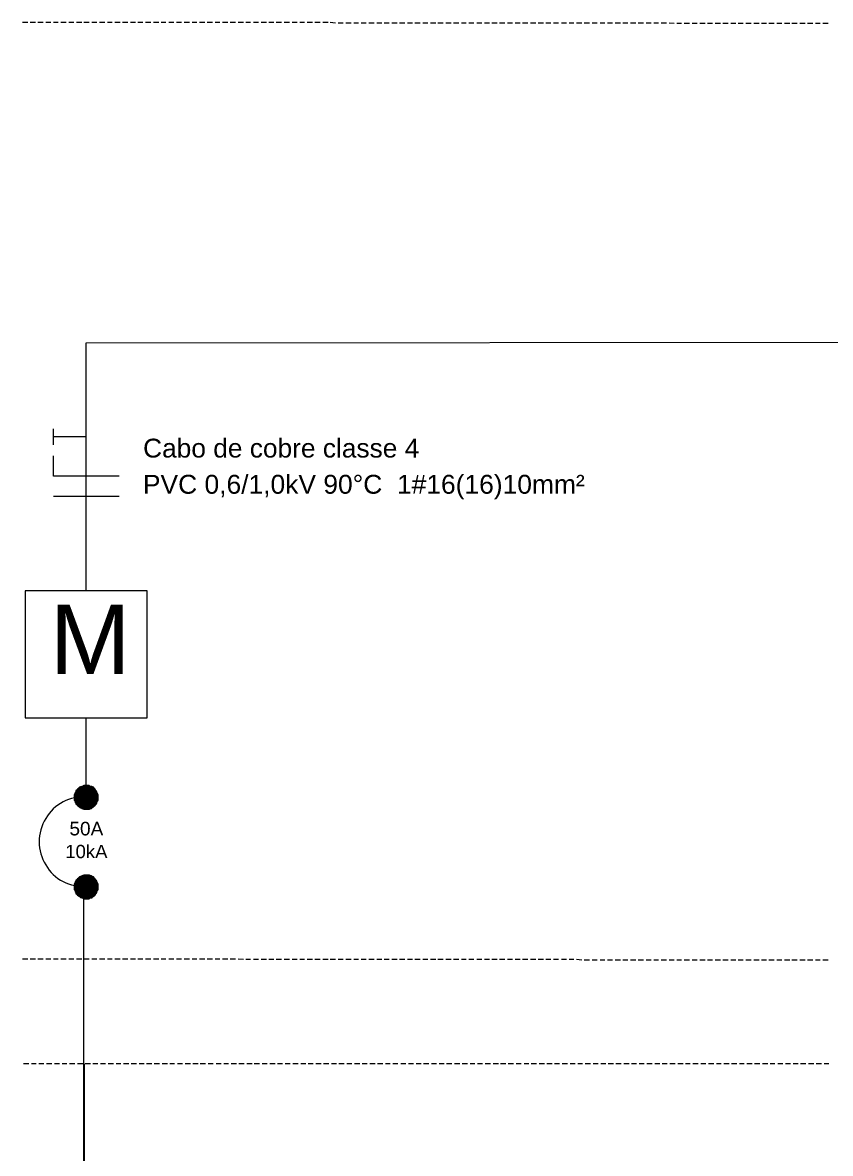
# Model space of a CAD drawing. Header units: millimetres. Extents: x 53 to 176, y -29 to 32.
# Drawn here: x 114.13 to 120.78, y 17.84 to 27.14 of the extents above; entities that cross this region are included whole.
import ezdxf

# ---------------------------------------------------------------- set-up
doc = ezdxf.new("R2010")
doc.units = ezdxf.units.MM
doc.layers.add('13 - Diagrama unifilar', color=7, linetype='Continuous', lineweight=30)
doc.styles.add('Arial0', font='arial.ttf', dxfattribs={"height": 3.14658})

msp = doc.modelspace()

# ---------------------------------------------------------------- hatches: boundary and pattern name
at = {"layer": '13 - Diagrama unifilar', "true_color": 0x000007}
h = msp.add_hatch(color=7, dxfattribs=at)
h.paths.add_polyline_path([(114.7075, 20.8503), (114.6111, 20.8503), (114.7144, 20.8475)])
h.paths.add_polyline_path([(114.6111, 20.8503), (114.7144, 20.8475), (114.6041, 20.8475)])
h = msp.add_hatch(color=7, dxfattribs=at)
h.paths.add_polyline_path([(114.7005, 20.8544), (114.6223, 20.8544), (114.7075, 20.8503)])
h.paths.add_polyline_path([(114.6223, 20.8544), (114.7075, 20.8503), (114.6111, 20.8503)])
h = msp.add_hatch(color=7, dxfattribs=at)
h.paths.add_polyline_path([(114.6893, 20.8572), (114.6292, 20.8572), (114.7005, 20.8544)])
h.paths.add_polyline_path([(114.6292, 20.8572), (114.7005, 20.8544), (114.6223, 20.8544)])
h = msp.add_hatch(color=7, dxfattribs=at)
h.paths.add_polyline_path([(114.6823, 20.8614), (114.639, 20.8614), (114.6893, 20.8572)])
h.paths.add_polyline_path([(114.639, 20.8614), (114.6893, 20.8572), (114.6292, 20.8572)])
for points in [[(114.6642, 20.8656), (114.6683, 20.8614), (114.646, 20.8614)], [(114.6642, 20.1281), (114.6683, 20.1253), (114.646, 20.1253)]]:
    msp.add_hatch(color=7, dxfattribs=at).paths.add_polyline_path(points)
h = msp.add_hatch(color=7, dxfattribs=at)
h.paths.add_polyline_path([(114.7508, 20.793), (114.5678, 20.793), (114.7535, 20.786)])
h.paths.add_polyline_path([(114.5678, 20.793), (114.7535, 20.786), (114.565, 20.786)])
h = msp.add_hatch(color=7, dxfattribs=at)
h.paths.add_polyline_path([(114.7535, 20.786), (114.565, 20.786), (114.7535, 20.7762)])
h.paths.add_polyline_path([(114.565, 20.786), (114.7535, 20.7762), (114.565, 20.7762)])
h = msp.add_hatch(color=7, dxfattribs=at)
h.paths.add_polyline_path([(114.7535, 20.7762), (114.565, 20.7762), (114.7535, 20.7678)])
h.paths.add_polyline_path([(114.565, 20.7762), (114.7535, 20.7678), (114.565, 20.7678)])
h = msp.add_hatch(color=7, dxfattribs=at)
h.paths.add_polyline_path([(114.7535, 20.7678), (114.565, 20.7678), (114.7535, 20.7581)])
h.paths.add_polyline_path([(114.565, 20.7678), (114.7535, 20.7581), (114.565, 20.7581)])
h = msp.add_hatch(color=7, dxfattribs=at)
h.paths.add_polyline_path([(114.7535, 20.7581), (114.565, 20.7581), (114.7535, 20.7469)])
h.paths.add_polyline_path([(114.565, 20.7581), (114.7535, 20.7469), (114.565, 20.7469)])
h = msp.add_hatch(color=7, dxfattribs=at)
h.paths.add_polyline_path([(114.7466, 20.8042), (114.572, 20.8042), (114.7508, 20.793)])
h.paths.add_polyline_path([(114.572, 20.8042), (114.7508, 20.793), (114.5678, 20.793)])
h = msp.add_hatch(color=7, dxfattribs=at)
h.paths.add_polyline_path([(114.7396, 20.8181), (114.579, 20.8181), (114.7438, 20.8111)])
h.paths.add_polyline_path([(114.579, 20.8181), (114.7438, 20.8111), (114.572, 20.8111)])
h = msp.add_hatch(color=7, dxfattribs=at)
h.paths.add_polyline_path([(114.7438, 20.8111), (114.572, 20.8111), (114.7466, 20.8042)])
h.paths.add_polyline_path([(114.572, 20.8111), (114.7466, 20.8042), (114.572, 20.8042)])
h = msp.add_hatch(color=7, dxfattribs=at)
h.paths.add_polyline_path([(114.7326, 20.8251), (114.5817, 20.8251), (114.7396, 20.8181)])
h.paths.add_polyline_path([(114.5817, 20.8251), (114.7396, 20.8181), (114.579, 20.8181)])
h = msp.add_hatch(color=7, dxfattribs=at)
h.paths.add_polyline_path([(114.7284, 20.8335), (114.5887, 20.8335), (114.7326, 20.8251)])
h.paths.add_polyline_path([(114.5887, 20.8335), (114.7326, 20.8251), (114.5817, 20.8251)])
h = msp.add_hatch(color=7, dxfattribs=at)
h.paths.add_polyline_path([(114.7214, 20.8405), (114.5971, 20.8405), (114.7284, 20.8335)])
h.paths.add_polyline_path([(114.5971, 20.8405), (114.7284, 20.8335), (114.5887, 20.8335)])
h = msp.add_hatch(color=7, dxfattribs=at)
h.paths.add_polyline_path([(114.7144, 20.8475), (114.6041, 20.8475), (114.7214, 20.8405)])
h.paths.add_polyline_path([(114.6041, 20.8475), (114.7214, 20.8405), (114.5971, 20.8405)])
h = msp.add_hatch(color=7, dxfattribs=at)
h.paths.add_polyline_path([(114.7535, 20.7469), (114.565, 20.7469), (114.7508, 20.7399)])
h.paths.add_polyline_path([(114.565, 20.7469), (114.7508, 20.7399), (114.5678, 20.7399)])
h = msp.add_hatch(color=7, dxfattribs=at)
h.paths.add_polyline_path([(114.7508, 20.7399), (114.5678, 20.7399), (114.7466, 20.7329)])
h.paths.add_polyline_path([(114.5678, 20.7399), (114.7466, 20.7329), (114.572, 20.7329)])
h = msp.add_hatch(color=7, dxfattribs=at)
h.paths.add_polyline_path([(114.7466, 20.7329), (114.572, 20.7329), (114.7438, 20.7217)])
h.paths.add_polyline_path([(114.572, 20.7329), (114.7438, 20.7217), (114.572, 20.7217)])
h = msp.add_hatch(color=7, dxfattribs=at)
h.paths.add_polyline_path([(114.7438, 20.7217), (114.572, 20.7217), (114.7396, 20.7148)])
h.paths.add_polyline_path([(114.572, 20.7217), (114.7396, 20.7148), (114.579, 20.7148)])
h = msp.add_hatch(color=7, dxfattribs=at)
h.paths.add_polyline_path([(114.7396, 20.7148), (114.579, 20.7148), (114.7326, 20.7078)])
h.paths.add_polyline_path([(114.579, 20.7148), (114.7326, 20.7078), (114.5817, 20.7078)])
h = msp.add_hatch(color=7, dxfattribs=at)
h.paths.add_polyline_path([(114.7326, 20.7078), (114.5817, 20.7078), (114.7284, 20.7008)])
h.paths.add_polyline_path([(114.5817, 20.7078), (114.7284, 20.7008), (114.5887, 20.7008)])
h = msp.add_hatch(color=7, dxfattribs=at)
h.paths.add_polyline_path([(114.7284, 20.7008), (114.5887, 20.7008), (114.7214, 20.6938)])
h.paths.add_polyline_path([(114.5887, 20.7008), (114.7214, 20.6938), (114.5971, 20.6938)])
h = msp.add_hatch(color=7, dxfattribs=at)
h.paths.add_polyline_path([(114.7214, 20.6938), (114.5971, 20.6938), (114.7144, 20.6896)])
h.paths.add_polyline_path([(114.5971, 20.6938), (114.7144, 20.6896), (114.6041, 20.6896)])
h = msp.add_hatch(color=7, dxfattribs=at)
h.paths.add_polyline_path([(114.7144, 20.6896), (114.6041, 20.6896), (114.7075, 20.6826)])
h.paths.add_polyline_path([(114.6041, 20.6896), (114.7075, 20.6826), (114.6111, 20.6826)])
h = msp.add_hatch(color=7, dxfattribs=at)
h.paths.add_polyline_path([(114.7075, 20.6826), (114.6111, 20.6826), (114.7005, 20.6784)])
h.paths.add_polyline_path([(114.6111, 20.6826), (114.7005, 20.6784), (114.6223, 20.6784)])
h = msp.add_hatch(color=7, dxfattribs=at)
h.paths.add_polyline_path([(114.7005, 20.6784), (114.6223, 20.6784), (114.6893, 20.6757)])
h.paths.add_polyline_path([(114.6223, 20.6784), (114.6893, 20.6757), (114.6292, 20.6757)])
h = msp.add_hatch(color=7, dxfattribs=at)
h.paths.add_polyline_path([(114.6893, 20.6757), (114.6292, 20.6757), (114.6823, 20.6715)])
h.paths.add_polyline_path([(114.6292, 20.6757), (114.6823, 20.6715), (114.639, 20.6715)])
h = msp.add_hatch(color=7, dxfattribs=at)
h.paths.add_polyline_path([(114.7144, 20.11), (114.6041, 20.11), (114.7214, 20.103)])
h.paths.add_polyline_path([(114.6041, 20.11), (114.7214, 20.103), (114.5971, 20.103)])
h = msp.add_hatch(color=7, dxfattribs=at)
h.paths.add_polyline_path([(114.7075, 20.1142), (114.6111, 20.1142), (114.7144, 20.11)])
h.paths.add_polyline_path([(114.6111, 20.1142), (114.7144, 20.11), (114.6041, 20.11)])
h = msp.add_hatch(color=7, dxfattribs=at)
h.paths.add_polyline_path([(114.7005, 20.1183), (114.6223, 20.1183), (114.7075, 20.1142)])
h.paths.add_polyline_path([(114.6223, 20.1183), (114.7075, 20.1142), (114.6111, 20.1142)])
h = msp.add_hatch(color=7, dxfattribs=at)
h.paths.add_polyline_path([(114.6893, 20.1211), (114.6292, 20.1211), (114.7005, 20.1183)])
h.paths.add_polyline_path([(114.6292, 20.1211), (114.7005, 20.1183), (114.6223, 20.1183)])
h = msp.add_hatch(color=7, dxfattribs=at)
h.paths.add_polyline_path([(114.6823, 20.1253), (114.639, 20.1253), (114.6893, 20.1211)])
h.paths.add_polyline_path([(114.639, 20.1253), (114.6893, 20.1211), (114.6292, 20.1211)])
h = msp.add_hatch(color=7, dxfattribs=at)
h.paths.add_polyline_path([(114.7508, 20.0569), (114.5678, 20.0569), (114.7535, 20.0499)])
h.paths.add_polyline_path([(114.5678, 20.0569), (114.7535, 20.0499), (114.565, 20.0499)])
h = msp.add_hatch(color=7, dxfattribs=at)
h.paths.add_polyline_path([(114.7535, 20.0499), (114.565, 20.0499), (114.7535, 20.0387)])
h.paths.add_polyline_path([(114.565, 20.0499), (114.7535, 20.0387), (114.565, 20.0387)])
h = msp.add_hatch(color=7, dxfattribs=at)
h.paths.add_polyline_path([(114.7535, 20.0387), (114.565, 20.0387), (114.7535, 20.0317)])
h.paths.add_polyline_path([(114.565, 20.0387), (114.7535, 20.0317), (114.565, 20.0317)])
h = msp.add_hatch(color=7, dxfattribs=at)
h.paths.add_polyline_path([(114.7535, 20.0317), (114.565, 20.0317), (114.7535, 20.0206)])
h.paths.add_polyline_path([(114.565, 20.0317), (114.7535, 20.0206), (114.565, 20.0206)])
h = msp.add_hatch(color=7, dxfattribs=at)
h.paths.add_polyline_path([(114.7535, 20.0206), (114.565, 20.0206), (114.7535, 20.0108)])
h.paths.add_polyline_path([(114.565, 20.0206), (114.7535, 20.0108), (114.565, 20.0108)])
h = msp.add_hatch(color=7, dxfattribs=at)
h.paths.add_polyline_path([(114.7535, 20.0108), (114.565, 20.0108), (114.7508, 20.0038)])
h.paths.add_polyline_path([(114.565, 20.0108), (114.7508, 20.0038), (114.5678, 20.0038)])
h = msp.add_hatch(color=7, dxfattribs=at)
h.paths.add_polyline_path([(114.7466, 20.0681), (114.572, 20.0681), (114.7508, 20.0569)])
h.paths.add_polyline_path([(114.572, 20.0681), (114.7508, 20.0569), (114.5678, 20.0569)])
h = msp.add_hatch(color=7, dxfattribs=at)
h.paths.add_polyline_path([(114.7396, 20.082), (114.579, 20.082), (114.7438, 20.075)])
h.paths.add_polyline_path([(114.579, 20.082), (114.7438, 20.075), (114.572, 20.075)])
h = msp.add_hatch(color=7, dxfattribs=at)
h.paths.add_polyline_path([(114.7438, 20.075), (114.572, 20.075), (114.7466, 20.0681)])
h.paths.add_polyline_path([(114.572, 20.075), (114.7466, 20.0681), (114.572, 20.0681)])
h = msp.add_hatch(color=7, dxfattribs=at)
h.paths.add_polyline_path([(114.7326, 20.089), (114.5817, 20.089), (114.7396, 20.082)])
h.paths.add_polyline_path([(114.5817, 20.089), (114.7396, 20.082), (114.579, 20.082)])
h = msp.add_hatch(color=7, dxfattribs=at)
h.paths.add_polyline_path([(114.7284, 20.096), (114.5887, 20.096), (114.7326, 20.089)])
h.paths.add_polyline_path([(114.5887, 20.096), (114.7326, 20.089), (114.5817, 20.089)])
h = msp.add_hatch(color=7, dxfattribs=at)
h.paths.add_polyline_path([(114.7214, 20.103), (114.5971, 20.103), (114.7284, 20.096)])
h.paths.add_polyline_path([(114.5971, 20.103), (114.7284, 20.096), (114.5887, 20.096)])
h = msp.add_hatch(color=7, dxfattribs=at)
h.paths.add_polyline_path([(114.7508, 20.0038), (114.5678, 20.0038), (114.7466, 19.9968)])
h.paths.add_polyline_path([(114.5678, 20.0038), (114.7466, 19.9968), (114.572, 19.9968)])
h = msp.add_hatch(color=7, dxfattribs=at)
h.paths.add_polyline_path([(114.7466, 19.9968), (114.572, 19.9968), (114.7438, 19.9857)])
h.paths.add_polyline_path([(114.572, 19.9968), (114.7438, 19.9857), (114.572, 19.9857)])
h = msp.add_hatch(color=7, dxfattribs=at)
h.paths.add_polyline_path([(114.7438, 19.9857), (114.572, 19.9857), (114.7396, 19.9787)])
h.paths.add_polyline_path([(114.572, 19.9857), (114.7396, 19.9787), (114.579, 19.9787)])
h = msp.add_hatch(color=7, dxfattribs=at)
h.paths.add_polyline_path([(114.7396, 19.9787), (114.579, 19.9787), (114.7326, 19.9717)])
h.paths.add_polyline_path([(114.579, 19.9787), (114.7326, 19.9717), (114.5817, 19.9717)])
h = msp.add_hatch(color=7, dxfattribs=at)
h.paths.add_polyline_path([(114.7326, 19.9717), (114.5817, 19.9717), (114.7284, 19.9633)])
h.paths.add_polyline_path([(114.5817, 19.9717), (114.7284, 19.9633), (114.5887, 19.9633)])
h = msp.add_hatch(color=7, dxfattribs=at)
h.paths.add_polyline_path([(114.7284, 19.9633), (114.5887, 19.9633), (114.7214, 19.9563)])
h.paths.add_polyline_path([(114.5887, 19.9633), (114.7214, 19.9563), (114.5971, 19.9563)])
h = msp.add_hatch(color=7, dxfattribs=at)
h.paths.add_polyline_path([(114.7214, 19.9563), (114.5971, 19.9563), (114.7144, 19.9535)])
h.paths.add_polyline_path([(114.5971, 19.9563), (114.7144, 19.9535), (114.6041, 19.9535)])
h = msp.add_hatch(color=7, dxfattribs=at)
h.paths.add_polyline_path([(114.7144, 19.9535), (114.6041, 19.9535), (114.7075, 19.9465)])
h.paths.add_polyline_path([(114.6041, 19.9535), (114.7075, 19.9465), (114.6111, 19.9465)])
h = msp.add_hatch(color=7, dxfattribs=at)
h.paths.add_polyline_path([(114.7075, 19.9465), (114.6111, 19.9465), (114.7005, 19.9424)])
h.paths.add_polyline_path([(114.6111, 19.9465), (114.7005, 19.9424), (114.6223, 19.9424)])
h = msp.add_hatch(color=7, dxfattribs=at)
h.paths.add_polyline_path([(114.7005, 19.9424), (114.6223, 19.9424), (114.6893, 19.9396)])
h.paths.add_polyline_path([(114.6223, 19.9424), (114.6893, 19.9396), (114.6292, 19.9396)])
h = msp.add_hatch(color=7, dxfattribs=at)
h.paths.add_polyline_path([(114.6893, 19.9396), (114.6292, 19.9396), (114.6823, 19.9354)])
h.paths.add_polyline_path([(114.6292, 19.9396), (114.6823, 19.9354), (114.639, 19.9354)])

# ---------------------------------------------------------------- linework, layer by layer
at = {"layer": '13 - Diagrama unifilar', "color": 6, "linetype": 'Continuous', "lineweight": 20, "true_color": 0x000006}
for points in [[(114.1781, 27.144), (114.1348, 27.144), (114.1348, 27.144)], [(114.2395, 27.144), (114.1962, 27.144), (114.1962, 27.144)], [(114.3038, 27.144), (114.2605, 27.144), (114.2605, 27.144)], [(114.368, 27.144), (114.3247, 27.144), (114.3247, 27.144)], [(114.4281, 27.144), (114.389, 27.144), (114.389, 27.144)], [(114.4924, 27.144), (114.4505, 27.144), (114.4505, 27.144)], [(114.5566, 27.144), (114.5147, 27.144), (114.5147, 27.144)], [(114.6223, 27.144), (114.579, 27.144), (114.579, 27.144)], [(114.6823, 27.144), (114.639, 27.144), (114.639, 27.144)], [(114.7466, 27.144), (114.7033, 27.144), (114.7033, 27.144)], [(114.8108, 27.144), (114.7675, 27.144), (114.7675, 27.144)], [(114.8723, 27.144), (114.8332, 27.144), (114.8332, 27.144)], [(114.9365, 27.144), (114.8932, 27.144), (114.8932, 27.144)], [(115.0008, 27.144), (114.9575, 27.144), (114.9575, 27.144)], [(115.065, 27.144), (115.0217, 27.144), (115.0217, 27.144)], [(115.1251, 27.144), (115.0832, 27.144), (115.0832, 27.144)], [(115.1907, 27.144), (115.1474, 27.144), (115.1474, 27.144)], [(115.255, 27.144), (115.2117, 27.144), (115.2117, 27.144)], [(115.315, 27.144), (115.2759, 27.144), (115.2759, 27.144)], [(115.3793, 27.144), (115.3374, 27.144), (115.3374, 27.144)], [(115.4435, 27.144), (115.4016, 27.144), (115.4016, 27.144)], [(115.5078, 27.144), (115.4659, 27.144), (115.4659, 27.144)], [(115.5693, 27.144), (115.5301, 27.144), (115.5301, 27.144)], [(115.6335, 27.144), (115.5902, 27.144), (115.5902, 27.144)], [(115.6978, 27.144), (115.6545, 27.144), (115.6545, 27.144)], [(115.7592, 27.144), (115.7187, 27.144), (115.7187, 27.144)], [(115.8235, 27.144), (115.7802, 27.144), (115.7802, 27.144)], [(115.8877, 27.144), (115.8444, 27.144), (115.8444, 27.144)], [(115.952, 27.144), (115.9087, 27.144), (115.9087, 27.144)], [(116.012, 27.144), (115.9729, 27.144), (115.9729, 27.144)], [(116.0763, 27.144), (116.0344, 27.144), (116.0344, 27.144)], [(116.1419, 27.144), (116.0986, 27.144), (116.0986, 27.144)], [(116.202, 27.144), (116.1629, 27.144), (116.1629, 27.144)], [(116.2662, 27.144), (116.2229, 27.144), (116.2229, 27.144)], [(116.3305, 27.144), (116.2872, 27.144), (116.2872, 27.144)], [(116.3947, 27.144), (116.3528, 27.144), (116.3528, 27.144)], [(116.4562, 27.144), (116.4171, 27.144), (116.4171, 27.144)], [(116.5204, 27.144), (116.4771, 27.144), (116.4771, 27.144)], [(116.5847, 27.144), (116.5414, 27.144), (116.5414, 27.144)], [(116.6489, 27.144), (116.6057, 27.144), (116.6057, 27.144)], [(116.7104, 27.1399), (116.6671, 27.144), (116.6671, 27.144)], [(116.7747, 27.1399), (116.7314, 27.1399), (116.7314, 27.1399)], [(116.8389, 27.1399), (116.7956, 27.1399), (116.7956, 27.1399)], [(116.899, 27.1399), (116.8599, 27.1399), (116.8599, 27.1399)], [(116.9632, 27.1399), (116.9213, 27.1399), (116.9213, 27.1399)], [(117.0275, 27.1399), (116.9856, 27.1399), (116.9856, 27.1399)], [(117.0917, 27.1399), (117.0498, 27.1399), (117.0498, 27.1399)], [(117.1532, 27.1399), (117.1099, 27.1399), (117.1099, 27.1399)], [(117.2174, 27.1399), (117.1741, 27.1399), (117.1741, 27.1399)], [(117.2817, 27.1399), (117.2384, 27.1399), (117.2384, 27.1399)], [(117.3431, 27.1399), (117.304, 27.1399), (117.304, 27.1399)], [(117.4074, 27.1399), (117.3641, 27.1399), (117.3641, 27.1399)], [(117.4716, 27.1399), (117.4283, 27.1399), (117.4283, 27.1399)], [(117.5359, 27.1399), (117.4926, 27.1399), (117.4926, 27.1399)], [(117.596, 27.1399), (117.554, 27.1399), (117.554, 27.1399)], [(117.6616, 27.1399), (117.6183, 27.1399), (117.6183, 27.1399)], [(117.7259, 27.1399), (117.6826, 27.1399), (117.6826, 27.1399)], [(117.7859, 27.1399), (117.7468, 27.1399), (117.7468, 27.1399)], [(117.8502, 27.1399), (117.8069, 27.1399), (117.8069, 27.1399)], [(117.9144, 27.1399), (117.8725, 27.1399), (117.8725, 27.1399)], [(117.9787, 27.1399), (117.9368, 27.1399), (117.9368, 27.1399)], [(118.0401, 27.1399), (117.9968, 27.1399), (117.9968, 27.1399)], [(118.1044, 27.1399), (118.0611, 27.1399), (118.0611, 27.1399)], [(118.1686, 27.1399), (118.1253, 27.1399), (118.1253, 27.1399)], [(118.2301, 27.1399), (118.1896, 27.1399), (118.1896, 27.1399)], [(118.2943, 27.1399), (118.251, 27.1399), (118.251, 27.1399)], [(118.3586, 27.1399), (118.3153, 27.1399), (118.3153, 27.1399)], [(118.4228, 27.1399), (118.3795, 27.1399), (118.3795, 27.1399)], [(118.4829, 27.1399), (118.441, 27.1399), (118.441, 27.1399)], [(118.5471, 27.1399), (118.5052, 27.1399), (118.5052, 27.1399)], [(118.6114, 27.1399), (118.5695, 27.1399), (118.5695, 27.1399)], [(118.6729, 27.1399), (118.6337, 27.1399), (118.6337, 27.1399)], [(118.7371, 27.1399), (118.6938, 27.1399), (118.6938, 27.1399)], [(118.8014, 27.1399), (118.7581, 27.1399), (118.7581, 27.1399)], [(118.8656, 27.1399), (118.8237, 27.1399), (118.8237, 27.1399)], [(118.9271, 27.1399), (118.888, 27.1399), (118.888, 27.1399)], [(118.9913, 27.1399), (118.948, 27.1399), (118.948, 27.1399)], [(119.0556, 27.1399), (119.0123, 27.1399), (119.0123, 27.1399)], [(119.1156, 27.1399), (119.0765, 27.1399), (119.0765, 27.1399)], [(119.1813, 27.1399), (119.138, 27.1399), (119.138, 27.1399)], [(119.2455, 27.1399), (119.2022, 27.1399), (119.2022, 27.1399)], [(119.3098, 27.1399), (119.2665, 27.1399), (119.2665, 27.1399)], [(119.3698, 27.1399), (119.3307, 27.1399), (119.3307, 27.1399)], [(119.4341, 27.1399), (119.3922, 27.1399), (119.3922, 27.1399)], [(119.4983, 27.1371), (119.4564, 27.1399), (119.4564, 27.1399)], [(119.5598, 27.1371), (119.5207, 27.1371), (119.5207, 27.1371)], [(119.624, 27.1371), (119.5807, 27.1371), (119.5807, 27.1371)], [(119.6883, 27.1371), (119.645, 27.1371), (119.645, 27.1371)], [(119.7525, 27.1371), (119.7092, 27.1371), (119.7092, 27.1371)], [(119.814, 27.1371), (119.7735, 27.1371), (119.7735, 27.1371)], [(119.8783, 27.1371), (119.835, 27.1371), (119.835, 27.1371)], [(119.9425, 27.1371), (119.8992, 27.1371), (119.8992, 27.1371)], [(120.0068, 27.1371), (119.9635, 27.1371), (119.9635, 27.1371)], [(120.0668, 27.1371), (120.0249, 27.1371), (120.0249, 27.1371)], [(120.1311, 27.1371), (120.0892, 27.1371), (120.0892, 27.1371)], [(120.1967, 27.1371), (120.1534, 27.1371), (120.1534, 27.1371)], [(120.2568, 27.1371), (120.2177, 27.1371), (120.2177, 27.1371)], [(120.321, 27.1371), (120.2777, 27.1371), (120.2777, 27.1371)], [(120.3853, 27.1371), (120.3434, 27.1371), (120.3434, 27.1371)], [(120.4495, 27.1371), (120.4076, 27.1371), (120.4076, 27.1371)], [(120.511, 27.1371), (120.4677, 27.1371), (120.4677, 27.1371)], [(120.5752, 27.1371), (120.5319, 27.1371), (120.5319, 27.1371)], [(120.6395, 27.1371), (120.5962, 27.1371), (120.5962, 27.1371)], [(120.7009, 27.1371), (120.6604, 27.1371), (120.6604, 27.1371)], [(120.7652, 27.1371), (120.7219, 27.1371), (120.7219, 27.1371)], [(114.1348, 19.4381), (114.1781, 19.4381), (114.1781, 19.4381)], [(114.1962, 19.4381), (114.2395, 19.4381), (114.2395, 19.4381)], [(114.2605, 19.4381), (114.3038, 19.4381), (114.3038, 19.4381)], [(114.3247, 19.4381), (114.368, 19.4381), (114.368, 19.4381)], [(114.389, 19.4381), (114.4281, 19.4381), (114.4281, 19.4381)], [(114.4505, 19.4381), (114.4924, 19.4381), (114.4924, 19.4381)], [(114.5147, 19.4381), (114.5566, 19.4381), (114.5566, 19.4381)], [(114.579, 19.4381), (114.6223, 19.4381), (114.6223, 19.4381)], [(114.639, 19.4381), (114.6823, 19.4381), (114.6823, 19.4381)], [(114.7033, 19.4381), (114.7466, 19.4381), (114.7466, 19.4381)], [(114.7675, 19.4381), (114.8108, 19.4381), (114.8108, 19.4381)], [(114.8332, 19.4381), (114.8723, 19.4381), (114.8723, 19.4381)], [(114.8932, 19.4381), (114.9365, 19.4381), (114.9365, 19.4381)], [(114.9575, 19.4381), (115.0008, 19.4381), (115.0008, 19.4381)], [(115.0217, 19.4381), (115.065, 19.4381), (115.065, 19.4381)], [(115.0832, 19.4381), (115.1251, 19.4381), (115.1251, 19.4381)], [(115.1474, 19.4381), (115.1907, 19.4381), (115.1907, 19.4381)], [(115.2117, 19.4381), (115.255, 19.4381), (115.255, 19.4381)], [(115.2759, 19.4381), (115.315, 19.4381), (115.315, 19.4381)], [(115.3374, 19.4381), (115.3793, 19.4381), (115.3793, 19.4381)], [(115.4016, 19.4381), (115.4435, 19.4381), (115.4435, 19.4381)], [(115.4659, 19.4381), (115.5078, 19.4381), (115.5078, 19.4381)], [(115.5301, 19.4381), (115.5693, 19.4381), (115.5693, 19.4381)], [(115.5902, 19.4381), (115.6335, 19.4381), (115.6335, 19.4381)], [(115.6545, 19.4381), (115.6978, 19.4381), (115.6978, 19.4381)], [(115.7187, 19.4381), (115.7592, 19.4381), (115.7592, 19.4381)], [(115.7802, 19.4381), (115.8235, 19.4381), (115.8235, 19.4381)], [(115.8444, 19.4381), (115.8877, 19.4381), (115.8877, 19.4381)], [(115.9087, 19.4381), (115.952, 19.4353), (115.952, 19.4353)], [(115.9729, 19.4353), (116.012, 19.4353), (116.012, 19.4353)], [(116.0344, 19.4353), (116.0763, 19.4353), (116.0763, 19.4353)], [(116.0986, 19.4353), (116.1419, 19.4353), (116.1419, 19.4353)], [(116.1629, 19.4353), (116.202, 19.4353), (116.202, 19.4353)], [(116.2229, 19.4353), (116.2662, 19.4353), (116.2662, 19.4353)], [(116.2872, 19.4353), (116.3305, 19.4353), (116.3305, 19.4353)], [(116.3528, 19.4353), (116.3947, 19.4353), (116.3947, 19.4353)], [(116.4171, 19.4353), (116.4562, 19.4353), (116.4562, 19.4353)], [(116.4771, 19.4353), (116.5204, 19.4353), (116.5204, 19.4353)], [(116.5414, 19.4353), (116.5847, 19.4353), (116.5847, 19.4353)], [(116.6057, 19.4353), (116.6489, 19.4353), (116.6489, 19.4353)], [(116.6671, 19.4353), (116.7104, 19.4353), (116.7104, 19.4353)], [(116.7314, 19.4353), (116.7747, 19.4353), (116.7747, 19.4353)], [(116.7956, 19.4353), (116.8389, 19.4353), (116.8389, 19.4353)], [(116.8599, 19.4353), (116.899, 19.4353), (116.899, 19.4353)], [(116.9213, 19.4353), (116.9632, 19.4353), (116.9632, 19.4353)], [(116.9856, 19.4353), (117.0275, 19.4353), (117.0275, 19.4353)], [(117.0498, 19.4353), (117.0917, 19.4353), (117.0917, 19.4353)], [(117.1099, 19.4353), (117.1532, 19.4353), (117.1532, 19.4353)], [(117.1741, 19.4353), (117.2174, 19.4353), (117.2174, 19.4353)], [(117.2384, 19.4353), (117.2817, 19.4353), (117.2817, 19.4353)], [(117.304, 19.4353), (117.3431, 19.4353), (117.3431, 19.4353)], [(117.3641, 19.4353), (117.4074, 19.4353), (117.4074, 19.4353)], [(117.4283, 19.4353), (117.4716, 19.4353), (117.4716, 19.4353)], [(117.4926, 19.4353), (117.5359, 19.4353), (117.5359, 19.4353)], [(117.554, 19.4353), (117.596, 19.4353), (117.596, 19.4353)], [(117.6183, 19.4353), (117.6616, 19.4353), (117.6616, 19.4353)], [(117.6826, 19.4353), (117.7259, 19.4353), (117.7259, 19.4353)], [(117.7468, 19.4353), (117.7859, 19.4353), (117.7859, 19.4353)], [(117.8069, 19.4353), (117.8502, 19.4353), (117.8502, 19.4353)], [(117.8725, 19.4353), (117.9144, 19.4353), (117.9144, 19.4353)], [(117.9368, 19.4353), (117.9787, 19.4353), (117.9787, 19.4353)], [(117.9968, 19.4353), (118.0401, 19.4353), (118.0401, 19.4353)], [(118.0611, 19.4353), (118.1044, 19.4353), (118.1044, 19.4353)], [(118.1253, 19.4353), (118.1686, 19.4353), (118.1686, 19.4353)], [(118.1896, 19.4353), (118.2301, 19.4353), (118.2301, 19.4353)], [(118.251, 19.4353), (118.2943, 19.4353), (118.2943, 19.4353)], [(118.3153, 19.4353), (118.3586, 19.4353), (118.3586, 19.4353)], [(118.3795, 19.4353), (118.4228, 19.4353), (118.4228, 19.4353)], [(118.441, 19.4353), (118.4829, 19.4353), (118.4829, 19.4353)], [(118.5052, 19.4353), (118.5471, 19.4353), (118.5471, 19.4353)], [(118.5695, 19.4353), (118.6114, 19.4353), (118.6114, 19.4353)], [(118.6337, 19.4353), (118.6729, 19.4353), (118.6729, 19.4353)], [(118.6938, 19.4353), (118.7371, 19.4311), (118.7371, 19.4311)], [(118.7581, 19.4311), (118.8014, 19.4311), (118.8014, 19.4311)], [(118.8237, 19.4311), (118.8656, 19.4311), (118.8656, 19.4311)], [(118.888, 19.4311), (118.9271, 19.4311), (118.9271, 19.4311)], [(118.948, 19.4311), (118.9913, 19.4311), (118.9913, 19.4311)], [(119.0123, 19.4311), (119.0556, 19.4311), (119.0556, 19.4311)], [(119.0765, 19.4311), (119.1156, 19.4311), (119.1156, 19.4311)], [(119.138, 19.4311), (119.1813, 19.4311), (119.1813, 19.4311)], [(119.2022, 19.4311), (119.2455, 19.4311), (119.2455, 19.4311)], [(119.2665, 19.4311), (119.3098, 19.4311), (119.3098, 19.4311)], [(119.3307, 19.4311), (119.3698, 19.4311), (119.3698, 19.4311)], [(119.3922, 19.4311), (119.4341, 19.4311), (119.4341, 19.4311)], [(119.4564, 19.4311), (119.4983, 19.4311), (119.4983, 19.4311)], [(119.5207, 19.4311), (119.5598, 19.4311), (119.5598, 19.4311)], [(119.5807, 19.4311), (119.624, 19.4311), (119.624, 19.4311)], [(119.645, 19.4311), (119.6883, 19.4311), (119.6883, 19.4311)], [(119.7092, 19.4311), (119.7525, 19.4311), (119.7525, 19.4311)], [(119.7735, 19.4311), (119.814, 19.4311), (119.814, 19.4311)], [(119.835, 19.4311), (119.8783, 19.4311), (119.8783, 19.4311)], [(119.8992, 19.4311), (119.9425, 19.4311), (119.9425, 19.4311)], [(119.9635, 19.4311), (120.0068, 19.4311), (120.0068, 19.4311)], [(120.0249, 19.4311), (120.0668, 19.4311), (120.0668, 19.4311)], [(120.0892, 19.4311), (120.1311, 19.4311), (120.1311, 19.4311)], [(120.1534, 19.4311), (120.1967, 19.4311), (120.1967, 19.4311)], [(120.2177, 19.4311), (120.2568, 19.4311), (120.2568, 19.4311)], [(120.2777, 19.4311), (120.321, 19.4311), (120.321, 19.4311)], [(120.3434, 19.4311), (120.3853, 19.4311), (120.3853, 19.4311)], [(120.4076, 19.4311), (120.4495, 19.4311), (120.4495, 19.4311)], [(120.4677, 19.4311), (120.511, 19.4311), (120.511, 19.4311)], [(120.5319, 19.4311), (120.5752, 19.4311), (120.5752, 19.4311)], [(120.5962, 19.4311), (120.6395, 19.4311), (120.6395, 19.4311)], [(120.6604, 19.4311), (120.7009, 19.4311), (120.7009, 19.4311)], [(120.7219, 19.4311), (120.7652, 19.4311), (120.7652, 19.4311)], [(114.1851, 18.5735), (114.1418, 18.5735), (114.1418, 18.5735)], [(114.2465, 18.5735), (114.2074, 18.5735), (114.2074, 18.5735)], [(114.3108, 18.5735), (114.2675, 18.5735), (114.2675, 18.5735)], [(114.375, 18.5735), (114.3317, 18.5735), (114.3317, 18.5735)], [(114.4393, 18.5735), (114.396, 18.5735), (114.396, 18.5735)], [(114.4993, 18.5735), (114.4602, 18.5735), (114.4602, 18.5735)], [(114.565, 18.5735), (114.5217, 18.5735), (114.5217, 18.5735)], [(114.6292, 18.5735), (114.5859, 18.5735), (114.5859, 18.5735)], [(114.6935, 18.5735), (114.6502, 18.5735), (114.6502, 18.5735)], [(114.7535, 18.5735), (114.7116, 18.5735), (114.7116, 18.5735)], [(114.8178, 18.5735), (114.7759, 18.5735), (114.7759, 18.5735)], [(114.882, 18.5735), (114.8401, 18.5735), (114.8401, 18.5735)], [(114.9435, 18.5735), (114.9044, 18.5735), (114.9044, 18.5735)], [(115.0078, 18.5735), (114.9645, 18.5735), (114.9645, 18.5735)], [(115.072, 18.5735), (115.0287, 18.5735), (115.0287, 18.5735)], [(115.1363, 18.5735), (115.093, 18.5735), (115.093, 18.5735)], [(115.1977, 18.5735), (115.1544, 18.5735), (115.1544, 18.5735)], [(115.262, 18.5735), (115.2187, 18.5735), (115.2187, 18.5735)], [(115.3262, 18.5735), (115.2829, 18.5735), (115.2829, 18.5735)], [(115.3863, 18.5735), (115.3472, 18.5735), (115.3472, 18.5735)], [(115.4505, 18.5735), (115.4086, 18.5735), (115.4086, 18.5735)], [(115.5162, 18.5735), (115.4729, 18.5735), (115.4729, 18.5735)], [(115.5804, 18.5735), (115.5371, 18.5735), (115.5371, 18.5735)], [(115.6405, 18.5735), (115.5972, 18.5735), (115.5972, 18.5735)], [(115.7047, 18.5735), (115.6614, 18.5735), (115.6614, 18.5735)], [(115.769, 18.5735), (115.7271, 18.5735), (115.7271, 18.5735)], [(115.8304, 18.5735), (115.7913, 18.5735), (115.7913, 18.5735)], [(115.8947, 18.5735), (115.8514, 18.5735), (115.8514, 18.5735)], [(115.959, 18.5735), (115.9157, 18.5735), (115.9157, 18.5735)], [(116.0232, 18.5735), (115.9799, 18.5735), (115.9799, 18.5735)], [(116.0847, 18.5735), (116.0414, 18.5735), (116.0414, 18.5735)], [(116.1489, 18.5735), (116.1056, 18.5735), (116.1056, 18.5735)], [(116.2132, 18.5735), (116.1699, 18.5735), (116.1699, 18.5735)], [(116.2732, 18.5735), (116.2341, 18.5735), (116.2341, 18.5735)], [(116.3375, 18.5735), (116.2956, 18.5735), (116.2956, 18.5735)], [(116.4017, 18.5735), (116.3598, 18.5735), (116.3598, 18.5735)], [(116.466, 18.5735), (116.4241, 18.5735), (116.4241, 18.5735)], [(116.5274, 18.5735), (116.4841, 18.5735), (116.4841, 18.5735)], [(116.5917, 18.5735), (116.5484, 18.5735), (116.5484, 18.5735)], [(116.6559, 18.5735), (116.6126, 18.5735), (116.6126, 18.5735)], [(116.7174, 18.5735), (116.6783, 18.5735), (116.6783, 18.5735)], [(116.7816, 18.5735), (116.7383, 18.5735), (116.7383, 18.5735)], [(116.8459, 18.5735), (116.8026, 18.5735), (116.8026, 18.5735)], [(116.9101, 18.5735), (116.8668, 18.5735), (116.8668, 18.5735)], [(116.9702, 18.5735), (116.9311, 18.5735), (116.9311, 18.5735)], [(117.0359, 18.5735), (116.9926, 18.5735), (116.9926, 18.5735)], [(117.1001, 18.5735), (117.0568, 18.5735), (117.0568, 18.5735)], [(117.1602, 18.5735), (117.1211, 18.5735), (117.1211, 18.5735)], [(117.2244, 18.5735), (117.1811, 18.5735), (117.1811, 18.5735)], [(117.2887, 18.5735), (117.2468, 18.5735), (117.2468, 18.5735)], [(117.3529, 18.5735), (117.311, 18.5735), (117.311, 18.5735)], [(117.4144, 18.5735), (117.3753, 18.5735), (117.3753, 18.5735)], [(117.4786, 18.5735), (117.4353, 18.5735), (117.4353, 18.5735)], [(117.5429, 18.5735), (117.4996, 18.5735), (117.4996, 18.5735)], [(117.6043, 18.5735), (117.5638, 18.5735), (117.5638, 18.5735)], [(117.6686, 18.5735), (117.6253, 18.5735), (117.6253, 18.5735)], [(117.7328, 18.5735), (117.6895, 18.5735), (117.6895, 18.5735)], [(117.7971, 18.5735), (117.7538, 18.5735), (117.7538, 18.5735)], [(117.8571, 18.5735), (117.818, 18.5735), (117.818, 18.5735)], [(117.9214, 18.5735), (117.8795, 18.5735), (117.8795, 18.5735)], [(117.9856, 18.5735), (117.9437, 18.5735), (117.9437, 18.5735)], [(118.0513, 18.5735), (118.008, 18.5735), (118.008, 18.5735)], [(118.1114, 18.5735), (118.0681, 18.5735), (118.0681, 18.5735)], [(118.1756, 18.5735), (118.1323, 18.5735), (118.1323, 18.5735)], [(118.2399, 18.5735), (118.198, 18.5735), (118.198, 18.5735)], [(118.3013, 18.5735), (118.2622, 18.5735), (118.2622, 18.5735)], [(118.3656, 18.5735), (118.3223, 18.5735), (118.3223, 18.5735)], [(118.4298, 18.5735), (118.3865, 18.5735), (118.3865, 18.5735)], [(118.4941, 18.5735), (118.4508, 18.5735), (118.4508, 18.5735)], [(118.5555, 18.5735), (118.5122, 18.5735), (118.5122, 18.5735)], [(118.6198, 18.5735), (118.5765, 18.5735), (118.5765, 18.5735)], [(118.684, 18.5735), (118.6407, 18.5735), (118.6407, 18.5735)], [(118.7441, 18.5735), (118.705, 18.5735), (118.705, 18.5735)], [(118.8083, 18.5735), (118.7664, 18.5735), (118.7664, 18.5735)], [(118.8726, 18.5735), (118.8307, 18.5735), (118.8307, 18.5735)], [(118.9368, 18.5735), (118.8949, 18.5735), (118.8949, 18.5735)], [(118.9983, 18.5735), (118.955, 18.5735), (118.955, 18.5735)], [(119.0625, 18.5735), (119.0192, 18.5735), (119.0192, 18.5735)], [(119.1268, 18.5735), (119.0835, 18.5735), (119.0835, 18.5735)], [(119.1883, 18.5735), (119.1478, 18.5735), (119.1478, 18.5735)], [(119.2525, 18.5735), (119.2092, 18.5735), (119.2092, 18.5735)], [(119.3168, 18.5735), (119.2735, 18.5735), (119.2735, 18.5735)], [(119.381, 18.5735), (119.3377, 18.5735), (119.3377, 18.5735)], [(119.4411, 18.5735), (119.3992, 18.5735), (119.3992, 18.5735)], [(119.5053, 18.5735), (119.4634, 18.5735), (119.4634, 18.5735)], [(119.571, 18.5735), (119.5277, 18.5735), (119.5277, 18.5735)], [(119.631, 18.5735), (119.5919, 18.5735), (119.5919, 18.5735)], [(119.6953, 18.5735), (119.652, 18.5735), (119.652, 18.5735)], [(119.7595, 18.5735), (119.7176, 18.5735), (119.7176, 18.5735)], [(119.8238, 18.5735), (119.7819, 18.5735), (119.7819, 18.5735)], [(119.8852, 18.5735), (119.8461, 18.5735), (119.8461, 18.5735)], [(119.9495, 18.5735), (119.9062, 18.5735), (119.9062, 18.5735)], [(120.0137, 18.5735), (119.9704, 18.5735), (119.9704, 18.5735)], [(120.0752, 18.5735), (120.0347, 18.5735), (120.0347, 18.5735)], [(120.1394, 18.5735), (120.0961, 18.5735), (120.0961, 18.5735)], [(120.2037, 18.5735), (120.1604, 18.5735), (120.1604, 18.5735)], [(120.268, 18.5735), (120.2247, 18.5735), (120.2247, 18.5735)], [(120.328, 18.5735), (120.2889, 18.5735), (120.2889, 18.5735)], [(120.3923, 18.5735), (120.3504, 18.5735), (120.3504, 18.5735)], [(120.4565, 18.5735), (120.4146, 18.5735), (120.4146, 18.5735)], [(120.518, 18.5735), (120.4789, 18.5735), (120.4789, 18.5735)], [(120.5822, 18.5735), (120.5389, 18.5735), (120.5389, 18.5735)], [(120.6465, 18.5735), (120.6032, 18.5735), (120.6032, 18.5735)], [(120.7107, 18.5735), (120.6674, 18.5735), (120.6674, 18.5735)], [(120.7722, 18.5735), (120.7331, 18.5735), (120.7331, 18.5735)]]:
    msp.add_lwpolyline(points, dxfattribs=at)
at = {"layer": '13 - Diagrama unifilar', "color": 7, "linetype": 'Continuous', "lineweight": 20, "true_color": 0x000007}
for points in [[(114.6572, 24.5084), (121.3016, 24.5126), (121.3016, 24.5126)], [(114.6572, 22.4663), (114.6572, 24.5084), (114.6572, 24.5084)], [(114.6572, 23.736), (114.389, 23.736), (114.389, 23.8002)], [(114.389, 23.6689), (114.389, 23.736), (114.389, 23.736)], [(114.9295, 23.4105), (114.6572, 23.4105), (114.389, 23.4105), (114.389, 23.5795)], [(114.9295, 23.2429), (114.6572, 23.2429), (114.389, 23.2429)], [(114.6572, 20.7678), (114.6572, 21.4229), (114.6572, 21.4229)], [(114.639, 18.5735), (114.639, 20.029), (114.639, 20.029)]]:
    msp.add_lwpolyline(points, dxfattribs=at)
msp.add_lwpolyline([(114.1571, 21.4229), (115.1614, 21.4229), (115.1614, 22.4663), (114.1571, 22.4663)], close=True, dxfattribs=at)
at = {"layer": '13 - Diagrama unifilar', "color": 7, "linetype": 'Continuous', "lineweight": -2, "true_color": 0x000007}
for points in [[(114.6111, 20.8503), (114.7144, 20.8475), (114.6041, 20.8475)], [(114.6223, 20.8544), (114.7075, 20.8503), (114.6111, 20.8503)], [(114.7075, 20.8503), (114.6111, 20.8503), (114.7144, 20.8475)], [(114.6292, 20.8572), (114.7005, 20.8544), (114.6223, 20.8544)], [(114.7005, 20.8544), (114.6223, 20.8544), (114.7075, 20.8503)], [(114.639, 20.8614), (114.6893, 20.8572), (114.6292, 20.8572)], [(114.6893, 20.8572), (114.6292, 20.8572), (114.7005, 20.8544)], [(114.646, 20.8614), (114.6823, 20.8614), (114.639, 20.8614)], [(114.6823, 20.8614), (114.639, 20.8614), (114.6893, 20.8572)], [(114.6642, 20.8656), (114.6683, 20.8614), (114.646, 20.8614)], [(114.6683, 20.8614), (114.646, 20.8614), (114.6823, 20.8614)], [(114.5678, 20.793), (114.7535, 20.786), (114.565, 20.786)], [(114.7535, 20.786), (114.565, 20.786), (114.7535, 20.7762)], [(114.565, 20.786), (114.7535, 20.7762), (114.565, 20.7762)], [(114.7535, 20.7762), (114.565, 20.7762), (114.7535, 20.7678)], [(114.565, 20.7762), (114.7535, 20.7678), (114.565, 20.7678)], [(114.7535, 20.7678), (114.565, 20.7678), (114.7535, 20.7581)], [(114.565, 20.7678), (114.7535, 20.7581), (114.565, 20.7581)], [(114.7535, 20.7581), (114.565, 20.7581), (114.7535, 20.7469)], [(114.565, 20.7581), (114.7535, 20.7469), (114.565, 20.7469)], [(114.572, 20.8042), (114.7508, 20.793), (114.5678, 20.793)], [(114.7508, 20.793), (114.5678, 20.793), (114.7535, 20.786)], [(114.579, 20.8181), (114.7438, 20.8111), (114.572, 20.8111)], [(114.7438, 20.8111), (114.572, 20.8111), (114.7466, 20.8042)], [(114.572, 20.8111), (114.7466, 20.8042), (114.572, 20.8042)], [(114.7466, 20.8042), (114.572, 20.8042), (114.7508, 20.793)], [(114.5817, 20.8251), (114.7396, 20.8181), (114.579, 20.8181)], [(114.7396, 20.8181), (114.579, 20.8181), (114.7438, 20.8111)], [(114.5887, 20.8335), (114.7326, 20.8251), (114.5817, 20.8251)], [(114.7326, 20.8251), (114.5817, 20.8251), (114.7396, 20.8181)], [(114.5971, 20.8405), (114.7284, 20.8335), (114.5887, 20.8335)], [(114.7284, 20.8335), (114.5887, 20.8335), (114.7326, 20.8251)], [(114.6041, 20.8475), (114.7214, 20.8405), (114.5971, 20.8405)], [(114.7214, 20.8405), (114.5971, 20.8405), (114.7284, 20.8335)], [(114.7144, 20.8475), (114.6041, 20.8475), (114.7214, 20.8405)], [(114.7535, 20.7469), (114.565, 20.7469), (114.7508, 20.7399)], [(114.565, 20.7469), (114.7508, 20.7399), (114.5678, 20.7399)], [(114.7508, 20.7399), (114.5678, 20.7399), (114.7466, 20.7329)], [(114.5678, 20.7399), (114.7466, 20.7329), (114.572, 20.7329)], [(114.7466, 20.7329), (114.572, 20.7329), (114.7438, 20.7217)], [(114.572, 20.7329), (114.7438, 20.7217), (114.572, 20.7217)], [(114.7438, 20.7217), (114.572, 20.7217), (114.7396, 20.7148)], [(114.572, 20.7217), (114.7396, 20.7148), (114.579, 20.7148)], [(114.7396, 20.7148), (114.579, 20.7148), (114.7326, 20.7078)], [(114.579, 20.7148), (114.7326, 20.7078), (114.5817, 20.7078)], [(114.7326, 20.7078), (114.5817, 20.7078), (114.7284, 20.7008)], [(114.5817, 20.7078), (114.7284, 20.7008), (114.5887, 20.7008)], [(114.7284, 20.7008), (114.5887, 20.7008), (114.7214, 20.6938)], [(114.5887, 20.7008), (114.7214, 20.6938), (114.5971, 20.6938)], [(114.7214, 20.6938), (114.5971, 20.6938), (114.7144, 20.6896)], [(114.5971, 20.6938), (114.7144, 20.6896), (114.6041, 20.6896)], [(114.7144, 20.6896), (114.6041, 20.6896), (114.7075, 20.6826)], [(114.6041, 20.6896), (114.7075, 20.6826), (114.6111, 20.6826)], [(114.7075, 20.6826), (114.6111, 20.6826), (114.7005, 20.6784)], [(114.6111, 20.6826), (114.7005, 20.6784), (114.6223, 20.6784)], [(114.7005, 20.6784), (114.6223, 20.6784), (114.6893, 20.6757)], [(114.6223, 20.6784), (114.6893, 20.6757), (114.6292, 20.6757)], [(114.6893, 20.6757), (114.6292, 20.6757), (114.6823, 20.6715)], [(114.6292, 20.6757), (114.6823, 20.6715), (114.639, 20.6715)], [(114.639, 20.6715), (114.646, 20.6715), (114.6683, 20.6715)], [(114.639, 20.6715), (114.6823, 20.6715), (114.6683, 20.6715)], [(114.646, 20.6715), (114.6683, 20.6715), (114.6642, 20.6715)], [(114.6041, 20.11), (114.7214, 20.103), (114.5971, 20.103)], [(114.6111, 20.1142), (114.7144, 20.11), (114.6041, 20.11)], [(114.7144, 20.11), (114.6041, 20.11), (114.7214, 20.103)], [(114.6223, 20.1183), (114.7075, 20.1142), (114.6111, 20.1142)], [(114.7075, 20.1142), (114.6111, 20.1142), (114.7144, 20.11)], [(114.6292, 20.1211), (114.7005, 20.1183), (114.6223, 20.1183)], [(114.7005, 20.1183), (114.6223, 20.1183), (114.7075, 20.1142)], [(114.639, 20.1253), (114.6893, 20.1211), (114.6292, 20.1211)], [(114.6893, 20.1211), (114.6292, 20.1211), (114.7005, 20.1183)], [(114.646, 20.1253), (114.6823, 20.1253), (114.639, 20.1253)], [(114.6823, 20.1253), (114.639, 20.1253), (114.6893, 20.1211)], [(114.6642, 20.1281), (114.6683, 20.1253), (114.646, 20.1253)], [(114.6683, 20.1253), (114.646, 20.1253), (114.6823, 20.1253)], [(114.5678, 20.0569), (114.7535, 20.0499), (114.565, 20.0499)], [(114.7535, 20.0499), (114.565, 20.0499), (114.7535, 20.0387)], [(114.565, 20.0499), (114.7535, 20.0387), (114.565, 20.0387)], [(114.7535, 20.0387), (114.565, 20.0387), (114.7535, 20.0317)], [(114.565, 20.0387), (114.7535, 20.0317), (114.565, 20.0317)], [(114.7535, 20.0317), (114.565, 20.0317), (114.7535, 20.0206)], [(114.565, 20.0317), (114.7535, 20.0206), (114.565, 20.0206)], [(114.7535, 20.0206), (114.565, 20.0206), (114.7535, 20.0108)], [(114.565, 20.0206), (114.7535, 20.0108), (114.565, 20.0108)], [(114.7535, 20.0108), (114.565, 20.0108), (114.7508, 20.0038)], [(114.565, 20.0108), (114.7508, 20.0038), (114.5678, 20.0038)], [(114.572, 20.0681), (114.7508, 20.0569), (114.5678, 20.0569)], [(114.7508, 20.0569), (114.5678, 20.0569), (114.7535, 20.0499)], [(114.579, 20.082), (114.7438, 20.075), (114.572, 20.075)], [(114.7438, 20.075), (114.572, 20.075), (114.7466, 20.0681)], [(114.572, 20.075), (114.7466, 20.0681), (114.572, 20.0681)], [(114.7466, 20.0681), (114.572, 20.0681), (114.7508, 20.0569)], [(114.5817, 20.089), (114.7396, 20.082), (114.579, 20.082)], [(114.7396, 20.082), (114.579, 20.082), (114.7438, 20.075)], [(114.5887, 20.096), (114.7326, 20.089), (114.5817, 20.089)], [(114.7326, 20.089), (114.5817, 20.089), (114.7396, 20.082)], [(114.5971, 20.103), (114.7284, 20.096), (114.5887, 20.096)], [(114.7284, 20.096), (114.5887, 20.096), (114.7326, 20.089)], [(114.7214, 20.103), (114.5971, 20.103), (114.7284, 20.096)], [(114.7508, 20.0038), (114.5678, 20.0038), (114.7466, 19.9968)], [(114.5678, 20.0038), (114.7466, 19.9968), (114.572, 19.9968)], [(114.7466, 19.9968), (114.572, 19.9968), (114.7438, 19.9857)], [(114.572, 19.9968), (114.7438, 19.9857), (114.572, 19.9857)], [(114.7438, 19.9857), (114.572, 19.9857), (114.7396, 19.9787)], [(114.572, 19.9857), (114.7396, 19.9787), (114.579, 19.9787)], [(114.7396, 19.9787), (114.579, 19.9787), (114.7326, 19.9717)], [(114.579, 19.9787), (114.7326, 19.9717), (114.5817, 19.9717)], [(114.7326, 19.9717), (114.5817, 19.9717), (114.7284, 19.9633)], [(114.5817, 19.9717), (114.7284, 19.9633), (114.5887, 19.9633)], [(114.7284, 19.9633), (114.5887, 19.9633), (114.7214, 19.9563)], [(114.5887, 19.9633), (114.7214, 19.9563), (114.5971, 19.9563)], [(114.7214, 19.9563), (114.5971, 19.9563), (114.7144, 19.9535)], [(114.5971, 19.9563), (114.7144, 19.9535), (114.6041, 19.9535)], [(114.7144, 19.9535), (114.6041, 19.9535), (114.7075, 19.9465)], [(114.6041, 19.9535), (114.7075, 19.9465), (114.6111, 19.9465)], [(114.7075, 19.9465), (114.6111, 19.9465), (114.7005, 19.9424)], [(114.6111, 19.9465), (114.7005, 19.9424), (114.6223, 19.9424)], [(114.7005, 19.9424), (114.6223, 19.9424), (114.6893, 19.9396)], [(114.6223, 19.9424), (114.6893, 19.9396), (114.6292, 19.9396)], [(114.6893, 19.9396), (114.6292, 19.9396), (114.6823, 19.9354)], [(114.6292, 19.9396), (114.6823, 19.9354), (114.639, 19.9354)], [(114.639, 19.9354), (114.646, 19.9354), (114.6683, 19.9354)], [(114.639, 19.9354), (114.6823, 19.9354), (114.6683, 19.9354)], [(114.646, 19.9354), (114.6683, 19.9354), (114.6642, 19.9354)]]:
    msp.add_lwpolyline(points, close=True, dxfattribs=at)
msp.add_lwpolyline([(114.639, 18.5735), (114.639, 17.0748), (114.639, 17.0748)], dxfattribs=at)
at = {"layer": '13 - Diagrama unifilar', "color": 7, "linetype": 'Continuous', "lineweight": 20, "true_color": 0x000007}
msp.add_open_spline([(114.6614, 20.772), (114.5245, 20.779), (114.3946, 20.7106), (114.3247, 20.5932), (114.3247, 20.5932), (114.2535, 20.4759), (114.2535, 20.3279), (114.3247, 20.2105), (114.3247, 20.2105), (114.3946, 20.0932), (114.5245, 20.0248), (114.6614, 20.0331)], degree=3, knots=[0, 0, 0, 0, 0.083333, 0.083333, 0.083333, 0.083334, 0.166667, 0.166667, 0.166667, 0.166668, 1, 1, 1, 1], dxfattribs=at)

# ---------------------------------------------------------------- texts
at = {"layer": '13 - Diagrama unifilar', "color": 7, "true_color": 0x000007, "style": 'Arial0'}
for s, height, p in [('Cabo de cobre classe 4', 0.154926, (115.1265, 23.5643)), ('PVC 0,6/1,0kV 90°C  1#16(16)10mm²', 0.155513, (115.1251, 23.2663)), ('M', 0.5711, (114.3583, 21.7825)), ('50A', 0.11207, (114.5203, 20.454)), ('10kA', 0.10937, (114.4854, 20.2667))]:
    msp.add_text(s, height=height, dxfattribs=at).set_placement(p)

doc.saveas('drawing.dxf')
